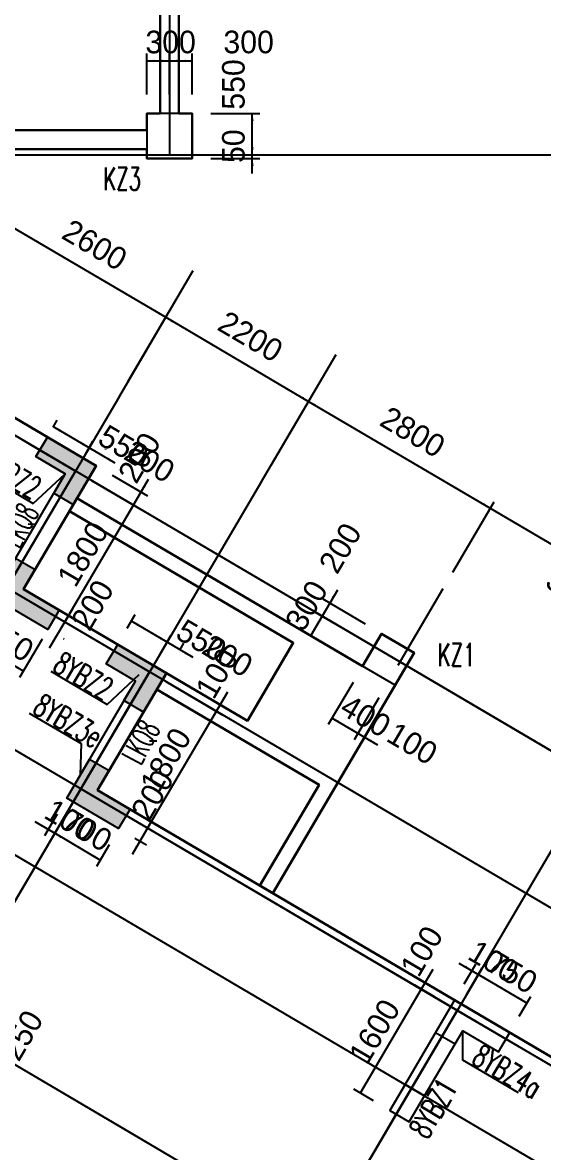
# Model space of a CAD drawing. Extents: x 387171 to 699106, y 11966 to 245688.
# Drawn here: x 624807 to 631724, y 165847 to 180842 of the extents above; entities that cross this region are included whole.
import ezdxf

# ---------------------------------------------------------------- set-up
doc = ezdxf.new("R2010")
doc.units = 0
doc.header["$LTSCALE"] = 100
doc.header["$MEASUREMENT"] = 0
for name, color, linetype in [('b边缘构件', 235, 'Continuous'), ('COLU', 7, 'Continuous'), ('DIM', 3, 'Continuous'), ('DOTE', 253, 'Continuous'), ('L-AXIS', 3, 'Continuous'), ('NUM', 7, 'Continuous'), ('Q-TEXT', 2, 'Continuous'), ('wall-主楼', 2, 'Continuous'), ('Y阴影', 254, 'Continuous'), ('小尺寸', 4, 'Continuous'), ('网格', 253, 'Continuous'), ('边缘构件标注', 1, 'Continuous')]:
    doc.layers.add(name, color=color, linetype=linetype)
doc.styles.add('hztxt', font='hztxt')
doc.styles.get("Standard").update_dxf_attribs({"font": 'standard'})
doc.dimstyles.get("Standard").update_dxf_attribs({"dimtxt": 300, "dimasz": 100, "dimexe": 100, "dimexo": 250, "dimgap": 100, "dimtad": 0, "dimtoh": 1, "dimdec": 0, "dimdsep": 46, "dimcen": 0.09, "dimclrt": 7, "dimadec": 0, "dimazin": 0, "dimtfac": 1, "dimtdec": 4, "dimtofl": 0, "dimtmove": 0, "dimatfit": 3, "dimfxl": 1, "dimtolj": 1, "dimtzin": 0, "dimarcsym": 0})

# ---------------------------------------------------------------- blocks, each defined once
blk = doc.blocks.new('*D3055')
at = {"layer": 'L-AXIS', "color": 0, "linetype": 'ByBlock', "lineweight": -2}
for p, q in [((623968, 177400), (624518, 178335)), ((624467, 178248), (626708, 176931)), ((626210, 176082), (626759, 177017))]:
    blk.add_line(p, q, dxfattribs=at)
for points in [[(624467, 178248), (624562, 178212), (624545, 178183)], [(626708, 176931), (626614, 176967), (626631, 176996)]]:
    blk.add_solid(points, dxfattribs=at)
at = {"layer": 'L-AXIS', "color": 7, "linetype": 'Continuous', "lineweight": -2, "insert": (625765, 177891), "char_height": 300, "width": 775, "attachment_point": 5, "rotation": 329.5454, "style": 'hztxt'}
blk.add_mtext('2600', dxfattribs=at)
blk = doc.blocks.new('*D1599')
at = {"layer": 'L-AXIS', "color": 0, "linetype": 'ByBlock', "lineweight": -2}
for p, q in [((628106, 174967), (628655, 175902)), ((628605, 175815), (631018, 174396)), ((630520, 173548), (631069, 174482))]:
    blk.add_line(p, q, dxfattribs=at)
for points in [[(628605, 175815), (628699, 175779), (628683, 175750)], [(631018, 174396), (630924, 174433), (630941, 174461)]]:
    blk.add_solid(points, dxfattribs=at)
at = {"layer": 'L-AXIS', "color": 7, "linetype": 'Continuous', "lineweight": -2, "insert": (629989, 175408), "char_height": 300, "width": 780, "attachment_point": 5, "rotation": 329.5454, "style": 'hztxt'}
blk.add_mtext('2800', dxfattribs=at)
blk = doc.blocks.new('*D1851')
at = {"layer": 'L-AXIS', "color": 0, "linetype": 'ByBlock', "lineweight": -2}
for p, q in [((626210, 176082), (626759, 177017)), ((626708, 176931), (628605, 175815)), ((628106, 174967), (628655, 175902))]:
    blk.add_line(p, q, dxfattribs=at)
for points in [[(626708, 176931), (626803, 176894), (626786, 176865)], [(628605, 175815), (628510, 175852), (628527, 175880)]]:
    blk.add_solid(points, dxfattribs=at)
at = {"layer": 'L-AXIS', "color": 7, "linetype": 'Continuous', "lineweight": -2, "insert": (627834, 176675), "char_height": 300, "width": 780, "attachment_point": 5, "rotation": 329.5454, "style": 'hztxt'}
blk.add_mtext('2200', dxfattribs=at)
blk = doc.blocks.new('*D2108')
at = {"layer": 'L-AXIS', "color": 0, "linetype": 'ByBlock', "lineweight": -2}
for p, q in [((630520, 173548), (631069, 174482)), ((631018, 174396), (633605, 172876)), ((633106, 172028), (633655, 172962))]:
    blk.add_line(p, q, dxfattribs=at)
for points in [[(631018, 174396), (631113, 174360), (631096, 174331)], [(633605, 172876), (633510, 172912), (633527, 172941)]]:
    blk.add_solid(points, dxfattribs=at)
at = {"layer": 'L-AXIS', "color": 7, "linetype": 'Continuous', "lineweight": -2, "insert": (632187, 173266), "char_height": 300, "width": 780, "attachment_point": 5, "rotation": 329.5454, "style": 'hztxt'}
blk.add_mtext('3000', dxfattribs=at)
blk = doc.blocks.new('*D4292')
at = {"layer": '小尺寸', "color": 0, "linetype": 'ByBlock', "lineweight": -2}
for p, q in [((630254, 168273), (630000, 167842)), ((630330, 167996), (630066, 168151)), ((630279, 167910), (630016, 168065))]:
    blk.add_line(p, q, dxfattribs=at)
for points in [[(630152, 168100), (630189, 168195), (630218, 168178)], [(630102, 168014), (630065, 167919), (630037, 167936)]]:
    blk.add_solid(points, dxfattribs=at)
at = {"layer": '小尺寸', "color": 7, "linetype": 'Continuous', "lineweight": -2, "insert": (630108, 168519), "char_height": 300, "width": 476.67, "attachment_point": 5, "rotation": 59.5454, "style": 'hztxt'}
blk.add_mtext('100', dxfattribs=at)
blk = doc.blocks.new('*D2402')
at = {"layer": '小尺寸', "color": 0, "linetype": 'ByBlock', "lineweight": -2}
for p, q in [((630102, 168014), (629291, 166635)), ((630279, 167910), (630016, 168065)), ((629468, 166531), (629205, 166686))]:
    blk.add_line(p, q, dxfattribs=at)
for points in [[(630102, 168014), (630065, 167919), (630037, 167936)], [(629291, 166635), (629327, 166729), (629356, 166713)]]:
    blk.add_solid(points, dxfattribs=at)
at = {"layer": '小尺寸', "color": 7, "linetype": 'Continuous', "lineweight": -2, "insert": (629481, 167451), "char_height": 300, "width": 685, "attachment_point": 5, "rotation": 59.5454, "style": 'hztxt'}
blk.add_mtext('1600', dxfattribs=at)
blk = doc.blocks.new('*D2636')
at = {"layer": '小尺寸', "color": 0, "linetype": 'ByBlock', "lineweight": -2}
for p, q in [((630602, 168361), (631033, 168108)), ((630672, 168085), (630825, 168346)), ((630707, 167948), (630911, 168295))]:
    blk.add_line(p, q, dxfattribs=at)
for points in [[(630775, 168260), (630680, 168296), (630697, 168325)], [(630861, 168209), (630955, 168173), (630939, 168144)]]:
    blk.add_solid(points, dxfattribs=at)
at = {"layer": '小尺寸', "color": 7, "linetype": 'Continuous', "lineweight": -2, "insert": (631062, 168381), "char_height": 300, "width": 476.67, "attachment_point": 5, "rotation": 329.5454, "style": 'hztxt'}
blk.add_mtext('100', dxfattribs=at)
blk = doc.blocks.new('*D2600')
at = {"layer": '小尺寸', "color": 0, "linetype": 'ByBlock', "lineweight": -2}
for p, q in [((630707, 167948), (630911, 168295)), ((630861, 168209), (631507, 167829)), ((631404, 167654), (631558, 167915))]:
    blk.add_line(p, q, dxfattribs=at)
for points in [[(630861, 168209), (630955, 168173), (630939, 168144)], [(631507, 167829), (631413, 167865), (631430, 167894)]]:
    blk.add_solid(points, dxfattribs=at)
at = {"layer": '小尺寸', "color": 7, "linetype": 'Continuous', "lineweight": -2, "insert": (631311, 168235), "char_height": 300, "width": 566.67, "attachment_point": 5, "rotation": 329.5454, "style": 'hztxt'}
blk.add_mtext('750', dxfattribs=at)
blk = doc.blocks.new('*D802')
at = {"layer": '小尺寸', "color": 0, "linetype": 'ByBlock', "lineweight": -2}
for p, q in [((626265, 169806), (626569, 170323)), ((626400, 170191), (626554, 170100)), ((626298, 170018), (626452, 169928))]:
    blk.add_line(p, q, dxfattribs=at)
for points in [[(626468, 170151), (626504, 170246), (626533, 170229)], [(626366, 169979), (626330, 169884), (626301, 169901)]]:
    blk.add_solid(points, dxfattribs=at)
at = {"layer": '小尺寸', "color": 7, "linetype": 'Continuous', "lineweight": -2, "insert": (626532, 170594), "char_height": 300, "width": 566.67, "attachment_point": 5, "rotation": 59.5454, "style": 'hztxt'}
blk.add_mtext('200', dxfattribs=at)
blk = doc.blocks.new('*D3525')
at = {"layer": '小尺寸', "color": 0, "linetype": 'ByBlock', "lineweight": -2}
for p, q in [((626709, 172097), (627466, 171652)), ((626468, 170151), (627380, 171703)), ((626400, 170191), (626554, 170100))]:
    blk.add_line(p, q, dxfattribs=at)
for points in [[(627380, 171703), (627344, 171608), (627315, 171625)], [(626468, 170151), (626504, 170246), (626533, 170229)]]:
    blk.add_solid(points, dxfattribs=at)
at = {"layer": '小尺寸', "color": 7, "linetype": 'Continuous', "lineweight": -2, "insert": (626708, 171053), "char_height": 300, "width": 690, "attachment_point": 5, "rotation": 59.5454, "style": 'hztxt'}
blk.add_mtext('1800', dxfattribs=at)
blk = doc.blocks.new('*D3766')
at = {"layer": '小尺寸', "color": 0, "linetype": 'ByBlock', "lineweight": -2}
for p, q in [((626709, 172097), (627466, 171652)), ((626845, 172133), (627517, 171738)), ((627279, 171530), (627532, 171961))]:
    blk.add_line(p, q, dxfattribs=at)
for points in [[(627431, 171789), (627467, 171883), (627496, 171867)], [(627380, 171703), (627344, 171608), (627315, 171625)]]:
    blk.add_solid(points, dxfattribs=at)
at = {"layer": '小尺寸', "color": 7, "linetype": 'Continuous', "lineweight": -2, "insert": (627387, 172207), "char_height": 300, "width": 476.67, "attachment_point": 5, "rotation": 59.5454, "style": 'hztxt'}
blk.add_mtext('100', dxfattribs=at)
blk = doc.blocks.new('*D3993')
at = {"layer": '小尺寸', "color": 0, "linetype": 'ByBlock', "lineweight": -2}
for p, q in [((625353, 170284), (625183, 169996)), ((625837, 169728), (625234, 170083)), ((625956, 169930), (625787, 169642))]:
    blk.add_line(p, q, dxfattribs=at)
for points in [[(625234, 170083), (625329, 170046), (625312, 170017)], [(625837, 169728), (625743, 169764), (625760, 169793)]]:
    blk.add_solid(points, dxfattribs=at)
at = {"layer": '小尺寸', "color": 7, "linetype": 'Continuous', "lineweight": -2, "insert": (625662, 170121), "char_height": 300, "width": 566.67, "attachment_point": 5, "rotation": 329.5454, "style": 'hztxt'}
blk.add_mtext('700', dxfattribs=at)
blk = doc.blocks.new('*D4215')
at = {"layer": '小尺寸', "color": 0, "linetype": 'ByBlock', "lineweight": -2}
for p, q in [((625406, 169981), (624975, 170235)), ((625266, 170335), (625097, 170047)), ((625353, 170284), (625183, 169996))]:
    blk.add_line(p, q, dxfattribs=at)
for points in [[(625148, 170133), (625053, 170170), (625070, 170198)], [(625234, 170083), (625329, 170046), (625312, 170017)]]:
    blk.add_solid(points, dxfattribs=at)
at = {"layer": '小尺寸', "color": 7, "linetype": 'Continuous', "lineweight": -2, "insert": (625435, 170254), "char_height": 300, "width": 476.67, "attachment_point": 5, "rotation": 329.5454, "style": 'hztxt'}
blk.add_mtext('100', dxfattribs=at)
blk = doc.blocks.new('*D4182')
at = {"layer": '小尺寸', "color": 0, "linetype": 'ByBlock', "lineweight": -2}
for p, q in [((627071, 172418), (626554, 172722)), ((626620, 172439), (626777, 172706)), ((626894, 172511), (626949, 172605))]:
    blk.add_line(p, q, dxfattribs=at)
for points in [[(626726, 172620), (626631, 172657), (626648, 172685)], [(626899, 172519), (626993, 172483), (626976, 172454)]]:
    blk.add_solid(points, dxfattribs=at)
at = {"layer": '小尺寸', "color": 7, "linetype": 'Continuous', "lineweight": -2, "insert": (627530, 172438), "char_height": 300, "width": 566.67, "attachment_point": 5, "rotation": 329.5454, "style": 'hztxt'}
blk.add_mtext('200', dxfattribs=at)
blk = doc.blocks.new('*D2308')
at = {"layer": '小尺寸', "color": 0, "linetype": 'ByBlock', "lineweight": -2}
for p, q in [((626196, 172804), (626303, 172985)), ((626726, 172620), (626252, 172899)), ((626620, 172439), (626777, 172706))]:
    blk.add_line(p, q, dxfattribs=at)
for points in [[(626252, 172899), (626347, 172863), (626330, 172834)], [(626726, 172620), (626631, 172657), (626648, 172685)]]:
    blk.add_solid(points, dxfattribs=at)
at = {"layer": '小尺寸', "color": 7, "linetype": 'Continuous', "lineweight": -2, "insert": (627183, 172641), "char_height": 300, "width": 566.67, "attachment_point": 5, "rotation": 329.5454, "style": 'hztxt'}
blk.add_mtext('550', dxfattribs=at)
blk = doc.blocks.new('*D2519')
at = {"layer": '小尺寸', "color": 0, "linetype": 'ByBlock', "lineweight": -2}
for p, q in [((624419, 173037), (624120, 172529)), ((624817, 172235), (624171, 172615)), ((625066, 172657), (624767, 172149))]:
    blk.add_line(p, q, dxfattribs=at)
for points in [[(624171, 172615), (624266, 172579), (624249, 172550)], [(624817, 172235), (624723, 172271), (624740, 172300)]]:
    blk.add_solid(points, dxfattribs=at)
at = {"layer": '小尺寸', "color": 7, "linetype": 'Continuous', "lineweight": -2, "insert": (624621, 172640), "char_height": 300, "width": 566.67, "attachment_point": 5, "rotation": 329.5454, "style": 'hztxt'}
blk.add_mtext('750', dxfattribs=at)
blk = doc.blocks.new('*D3264')
at = {"layer": '小尺寸', "color": 0, "linetype": 'ByBlock', "lineweight": -2}
for p, q in [((625163, 172542), (625468, 173059)), ((625459, 172832), (625452, 172836)), ((625357, 172660), (625351, 172664))]:
    blk.add_line(p, q, dxfattribs=at)
for points in [[(625366, 172887), (625402, 172981), (625431, 172964)], [(625265, 172714), (625228, 172620), (625200, 172636)]]:
    blk.add_solid(points, dxfattribs=at)
at = {"layer": '小尺寸', "color": 7, "linetype": 'Continuous', "lineweight": -2, "insert": (625736, 173112), "char_height": 300, "width": 566.67, "attachment_point": 5, "rotation": 59.5454, "style": 'hztxt'}
blk.add_mtext('200', dxfattribs=at)
blk = doc.blocks.new('*D1318')
at = {"layer": '小尺寸', "color": 0, "linetype": 'ByBlock', "lineweight": -2}
for p, q in [((625724, 174764), (626365, 174388)), ((625366, 172887), (626278, 174438)), ((625459, 172832), (625452, 172836))]:
    blk.add_line(p, q, dxfattribs=at)
for points in [[(626278, 174438), (626242, 174344), (626213, 174361)], [(625366, 172887), (625402, 172981), (625431, 172964)]]:
    blk.add_solid(points, dxfattribs=at)
at = {"layer": '小尺寸', "color": 7, "linetype": 'Continuous', "lineweight": -2, "insert": (625607, 173789), "char_height": 300, "width": 690, "attachment_point": 5, "rotation": 59.5454, "style": 'hztxt'}
blk.add_mtext('1800', dxfattribs=at)
blk = doc.blocks.new('*D1542')
at = {"layer": '小尺寸', "color": 0, "linetype": 'ByBlock', "lineweight": -2}
for p, q in [((625212, 175471), (625267, 175565)), ((625691, 175200), (625217, 175479)), ((625636, 175106), (625741, 175286))]:
    blk.add_line(p, q, dxfattribs=at)
for points in [[(625217, 175479), (625311, 175442), (625294, 175414)], [(625691, 175200), (625596, 175236), (625613, 175265)]]:
    blk.add_solid(points, dxfattribs=at)
at = {"layer": '小尺寸', "color": 7, "linetype": 'Continuous', "lineweight": -2, "insert": (626148, 175221), "char_height": 300, "width": 566.67, "attachment_point": 5, "rotation": 329.5454, "style": 'hztxt'}
blk.add_mtext('550', dxfattribs=at)
blk = doc.blocks.new('*D478')
at = {"layer": '小尺寸', "color": 0, "linetype": 'ByBlock', "lineweight": -2}
for p, q in [((624144, 167341), (624434, 167170)), ((624348, 167221), (624221, 167006)), ((624017, 167125), (624307, 166955))]:
    blk.add_line(p, q, dxfattribs=at)
for points in [[(624348, 167221), (624312, 167126), (624283, 167143)], [(624221, 167006), (624257, 167100), (624286, 167083)]]:
    blk.add_solid(points, dxfattribs=at)
at = {"layer": '小尺寸', "color": 7, "linetype": 'Continuous', "lineweight": -2, "insert": (624798, 167401), "char_height": 300, "width": 566.67, "attachment_point": 5, "rotation": 59.5454, "style": 'hztxt'}
blk.add_mtext('250', dxfattribs=at)
blk = doc.blocks.new('*D2656')
at = {"layer": '小尺寸', "color": 0, "linetype": 'ByBlock', "lineweight": -2}
for p, q in [((625724, 174764), (626365, 174388)), ((625998, 174835), (626466, 174560)), ((626177, 174266), (626481, 174783))]:
    blk.add_line(p, q, dxfattribs=at)
for points in [[(626380, 174611), (626416, 174705), (626445, 174688)], [(626278, 174438), (626242, 174344), (626213, 174361)]]:
    blk.add_solid(points, dxfattribs=at)
at = {"layer": '小尺寸', "color": 7, "linetype": 'Continuous', "lineweight": -2, "insert": (626359, 175068), "char_height": 300, "width": 566.67, "attachment_point": 5, "rotation": 59.5454, "style": 'hztxt'}
blk.add_mtext('200', dxfattribs=at)
blk = doc.blocks.new('*D2888')
at = {"layer": '小尺寸', "color": 0, "linetype": 'ByBlock', "lineweight": -2}
for p, q in [((626036, 174997), (625518, 175301)), ((625636, 175106), (625741, 175286)), ((625909, 175177), (625914, 175185))]:
    blk.add_line(p, q, dxfattribs=at)
for points in [[(625691, 175200), (625596, 175236), (625613, 175265)], [(625863, 175099), (625958, 175062), (625941, 175034)]]:
    blk.add_solid(points, dxfattribs=at)
at = {"layer": '小尺寸', "color": 7, "linetype": 'Continuous', "lineweight": -2, "insert": (626494, 175017), "char_height": 300, "width": 566.67, "attachment_point": 5, "rotation": 329.5454, "style": 'hztxt'}
blk.add_mtext('200', dxfattribs=at)
blk = doc.blocks.new('*D4009')
at = {"layer": 'DIM', "color": 0, "linetype": 'ByBlock', "lineweight": -2}
for p, q in [((628987, 173309), (628683, 172792)), ((629360, 172858), (628800, 173188)), ((629259, 172686), (628698, 173015))]:
    blk.add_line(p, q, dxfattribs=at)
for points in [[(628886, 173137), (628922, 173232), (628951, 173215)], [(628785, 172965), (628748, 172870), (628720, 172887)]]:
    blk.add_solid(points, dxfattribs=at)
at = {"layer": 'DIM', "color": 7, "linetype": 'Continuous', "lineweight": -2, "insert": (629026, 173868), "char_height": 300, "width": 566.67, "attachment_point": 5, "rotation": 59.5454, "style": 'hztxt'}
blk.add_mtext('200', dxfattribs=at)
blk = doc.blocks.new('*D3990')
at = {"layer": 'DIM', "color": 0, "linetype": 'ByBlock', "lineweight": -2}
for p, q in [((628785, 172965), (628633, 172706)), ((629259, 172686), (628698, 173015)), ((629107, 172427), (628546, 172757))]:
    blk.add_line(p, q, dxfattribs=at)
for points in [[(628785, 172965), (628748, 172870), (628720, 172887)], [(628633, 172706), (628669, 172801), (628698, 172784)]]:
    blk.add_solid(points, dxfattribs=at)
at = {"layer": 'DIM', "color": 7, "linetype": 'Continuous', "lineweight": -2, "insert": (628577, 173105), "char_height": 300, "width": 566.67, "attachment_point": 5, "rotation": 59.5454, "style": 'hztxt'}
blk.add_mtext('300', dxfattribs=at)
blk = doc.blocks.new('*D4186')
at = {"layer": 'DIM', "color": 0, "linetype": 'ByBlock', "lineweight": -2}
for p, q in [((629196, 172085), (628866, 171525)), ((629540, 171882), (629211, 171322)), ((628917, 171611), (629262, 171408))]:
    blk.add_line(p, q, dxfattribs=at)
for points in [[(628917, 171611), (629011, 171575), (628995, 171546)], [(629262, 171408), (629167, 171445), (629184, 171473)]]:
    blk.add_solid(points, dxfattribs=at)
at = {"layer": 'DIM', "color": 7, "linetype": 'Continuous', "lineweight": -2, "insert": (629363, 171639), "char_height": 300, "width": 576.67, "attachment_point": 5, "rotation": 329.5454, "style": 'hztxt'}
blk.add_mtext('400', dxfattribs=at)
blk = doc.blocks.new('*D57')
at = {"layer": 'DIM', "color": 0, "linetype": 'ByBlock', "lineweight": -2}
for p, q in [((629540, 171882), (629211, 171322)), ((629627, 171832), (629297, 171271)), ((629089, 171510), (629520, 171256))]:
    blk.add_line(p, q, dxfattribs=at)
for points in [[(629262, 171408), (629167, 171445), (629184, 171473)], [(629348, 171358), (629442, 171321), (629426, 171292)]]:
    blk.add_solid(points, dxfattribs=at)
at = {"layer": 'DIM', "color": 7, "linetype": 'Continuous', "lineweight": -2, "insert": (629983, 171274), "char_height": 300, "width": 476.67, "attachment_point": 5, "rotation": 329.5454, "style": 'hztxt'}
blk.add_mtext('100', dxfattribs=at)
blk = doc.blocks.new('*D3214')
at = {"layer": 'DIM', "color": 0, "linetype": 'ByBlock', "lineweight": -2}
for p, q in [((627858, 178838), (627858, 179288)), ((627308, 179088), (627958, 179088)), ((627308, 179038), (627958, 179038))]:
    blk.add_line(p, q, dxfattribs=at)
for points in [[(627858, 179088), (627841, 179188), (627875, 179188)], [(627858, 179038), (627875, 178938), (627841, 178938)]]:
    blk.add_solid(points, dxfattribs=at)
at = {"layer": 'DIM', "color": 7, "linetype": 'Continuous', "lineweight": -2, "insert": (627608, 179202), "char_height": 300, "width": 353.33, "attachment_point": 5, "rotation": 90, "style": 'hztxt'}
blk.add_mtext('50', dxfattribs=at)
blk = doc.blocks.new('*D3687')
at = {"layer": 'DIM', "color": 0, "linetype": 'ByBlock', "lineweight": -2}
for p, q in [((627308, 179638), (627958, 179638)), ((627858, 179088), (627858, 179638)), ((627308, 179088), (627958, 179088))]:
    blk.add_line(p, q, dxfattribs=at)
for points in [[(627858, 179638), (627875, 179538), (627841, 179538)], [(627858, 179088), (627841, 179188), (627875, 179188)]]:
    blk.add_solid(points, dxfattribs=at)
at = {"layer": 'DIM', "color": 7, "linetype": 'Continuous', "lineweight": -2, "insert": (627608, 180021), "char_height": 300, "width": 566.67, "attachment_point": 5, "rotation": 90, "style": 'hztxt'}
blk.add_mtext('550', dxfattribs=at)
blk = doc.blocks.new('*D3485')
at = {"layer": 'DIM', "color": 0, "linetype": 'ByBlock', "lineweight": -2}
for p, q in [((626458, 179888), (626458, 180433)), ((626758, 179888), (626758, 180433)), ((626458, 180333), (626758, 180333))]:
    blk.add_line(p, q, dxfattribs=at)
for points in [[(626458, 180333), (626558, 180350), (626558, 180317)], [(626758, 180333), (626658, 180317), (626658, 180350)]]:
    blk.add_solid(points, dxfattribs=at)
at = {"layer": 'DIM', "color": 7, "linetype": 'Continuous', "lineweight": -2, "insert": (626773, 180583), "char_height": 300, "width": 566.67, "attachment_point": 5, "style": 'hztxt'}
blk.add_mtext('300', dxfattribs=at)
blk = doc.blocks.new('*D3728')
at = {"layer": 'DIM', "color": 0, "linetype": 'ByBlock', "lineweight": -2}
for p, q in [((626758, 179888), (626758, 180433)), ((627058, 179888), (627058, 180433)), ((626758, 180333), (627058, 180333))]:
    blk.add_line(p, q, dxfattribs=at)
for points in [[(626758, 180333), (626858, 180350), (626858, 180317)], [(627058, 180333), (626958, 180317), (626958, 180350)]]:
    blk.add_solid(points, dxfattribs=at)
at = {"layer": 'DIM', "color": 7, "linetype": 'Continuous', "lineweight": -2, "insert": (627809, 180583), "char_height": 300, "width": 566.67, "attachment_point": 5, "style": 'hztxt'}
blk.add_mtext('300', dxfattribs=at)

msp = doc.modelspace()

# ---------------------------------------------------------------- hatches: boundary and pattern name
at = {"layer": 'Y阴影'}
for points in [[(625136.2, 175341.9), (624984.2, 175083.3), (625372.1, 174855.2), (625220, 174596.6), (625478.6, 174444.5), (625782.7, 174961.8)], [(625293.8, 173045.1), (625141.8, 172786.5), (624409.1, 173217.4), (624713.2, 173734.6), (624971.8, 173582.5), (624819.7, 173323.9)], [(626716.2, 172208.8), (626412.1, 171691.6), (626153.5, 171843.7), (626305.5, 172102.3), (625917.6, 172330.4), (626069.7, 172589)], [(626234.9, 170403.7), (626082.8, 170145.1), (625393.2, 170550.6), (625697.3, 171067.8), (625955.9, 170915.8), (625803.8, 170657.2)]]:
    msp.add_hatch(color=256, dxfattribs=at).paths.add_polyline_path(points, flags=0)
h = msp.add_hatch(dxfattribs=at)
h.set_pattern_fill('ANSI31', color=256, scale=25, angle=-30.45463, style=0)
h.set_pattern_definition([])
h.paths.add_polyline_path([(630545, 167869.5), (630291.6, 167438.4), (630550.2, 167286.4), (630651.6, 167458.8), (631125.7, 167180), (631277.7, 167438.6)], flags=0)
h = msp.add_hatch(dxfattribs=at)
h.set_pattern_fill('ANSI31', color=256, scale=25, angle=-30.45463, style=0)
h.set_pattern_definition([])
h.paths.add_polyline_path([(629886.1, 166748.8), (629683.4, 166404), (629942, 166252), (630144.7, 166596.8)], flags=0)

# ---------------------------------------------------------------- linework, layer by layer
at = {"color": 3, "lineweight": 30}
for points in [[(626633.1, 184387.9), (626633.1, 179637.9), (626458.1, 179637.9), (626458.1, 179412.9), (620208.1, 179412.9), (620208.1, 177162.9), (620333.1, 177162.9), (620332.9, 175952.3), (620583.1, 175815), (620583.1, 177162.9), (620708.1, 177162.9), (620708.1, 179162.9), (626458.1, 179162.9), (626458.1, 179037.9), (627058.1, 179037.9), (627058.1, 179637.9), (626883.1, 179637.9), (626883.1, 184387.9)], [(625529.3, 174530.8), (629322.3, 172300.6), (629575.7, 172731.6), (630006.7, 172478.2), (628131.3, 169288.7), (627958.9, 169390), (628744.6, 170726.2), (626589.5, 171993.3), (626716.2, 172208.8), (627793.7, 171575.3), (628402, 172609.7), (625428, 174358.3), (625529.3, 174530.8)]]:
    msp.add_lwpolyline(points, dxfattribs=at)
at = {"color": 6, "lineweight": 30}
msp.add_lwpolyline([(611161.6, 168246), (624436.4, 160440.7), (623524.5, 158888.8), (626802, 156961.7), (628930.7, 160582.3), (629706.6, 160126.1), (633303.1, 166247.8), (625803.9, 170657.2), (626716.2, 172208.8), (624819.7, 173323.9), (625782.8, 174961.8), (623196.7, 176482.4), (622233.6, 174844.5), (620337.2, 175959.6), (619424.8, 174407.9), (609339.1, 180338.1)], dxfattribs=at)
at = {"layer": 'b边缘构件'}
for points in [[(625136.2, 175341.9), (624984.2, 175083.3), (625372.1, 174855.2), (625220, 174596.6), (625478.6, 174444.5), (625782.7, 174961.8), (625136.2, 175341.9)], [(625293.8, 173045.1), (625141.8, 172786.5), (624409.1, 173217.4), (624713.2, 173734.6), (624971.8, 173582.5), (624819.7, 173323.9), (625293.8, 173045.1)], [(626716.2, 172208.8), (626412.1, 171691.6), (626153.5, 171843.7), (626305.5, 172102.3), (625917.6, 172330.4), (626069.7, 172589), (626716.2, 172208.8)], [(626234.9, 170403.7), (626082.8, 170145.1), (625393.2, 170550.6), (625697.3, 171067.8), (625955.9, 170915.8), (625803.8, 170657.2), (626234.9, 170403.7)], [(630545, 167869.5), (630291.6, 167438.4), (630550.2, 167286.4), (630651.6, 167458.8), (631125.7, 167180), (631277.7, 167438.6), (630545, 167869.5)], [(629886.1, 166748.8), (629683.4, 166404), (629942, 166252), (630144.7, 166596.8), (629886.1, 166748.8)]]:
    msp.add_lwpolyline(points, dxfattribs=at)
at = {"layer": 'COLU'}
for points in [[(626458.1, 179037.9), (627058.1, 179037.9), (627058.1, 179637.9), (626458.1, 179637.9)], [(629575.7, 172731.6), (630006.7, 172478.2), (629753.3, 172047.2), (629322.3, 172300.6)]]:
    msp.add_lwpolyline(points, close=True, dxfattribs=at)
at = {"layer": 'DOTE'}
for p, q in [((626758.1, 216330.8), (626758.1, 179087.9)), ((591333.7, 194985.1), (636237, 168582.9)), ((589509, 191881.8), (639200.8, 162664)), ((596515.9, 183585.7), (636394.7, 160137.8)), ((620208.1, 179087.9), (664518.6, 179087.9)), ((623267.7, 176208.6), (640044, 166344.4)), ((620458.9, 175772), (639131.7, 164792.8)), ((626083, 175866.9), (623076.1, 170753)), ((627979.4, 174751.9), (623756.1, 167569)), ((629793.8, 172313.4), (630393.1, 173332.7)), ((618938.3, 173185.9), (637611.1, 162206.7)), ((632979.2, 171812.1), (627995.6, 163336.2))]:
    msp.add_line(p, q, dxfattribs=at)
at = {"layer": 'L-AXIS'}
for p, q in [((626083, 175866.9), (627073.6, 177551.7)), ((627979.4, 174751.9), (628970.1, 176436.7))]:
    msp.add_line(p, q, dxfattribs=at)
at = {"layer": 'wall-主楼'}
for points in [[(625782.7, 174961.8), (624819.7, 173323.9), (625293.8, 173045.1), (625141.8, 172786.5), (624409.1, 173217.4), (625372.1, 174855.2), (624984.2, 175083.3), (625136.2, 175341.9)], [(626305.5, 172102.3), (625917.6, 172330.4), (626069.7, 172589), (626716.2, 172208.8), (625803.9, 170657.2), (626234.9, 170403.7), (626082.8, 170145.1), (625393.2, 170550.6)], [(631277.7, 167438.6), (630545, 167869.5), (629683.4, 166404), (629942, 166252), (630651.6, 167458.8), (631125.7, 167180)]]:
    msp.add_lwpolyline(points, close=True, dxfattribs=at)
at = {"layer": '网格'}
for p, q in [((623741.8, 175929.8), (625034.9, 175169.5)), ((625034.9, 175169.5), (625509, 174890.7)), ((624850.1, 173770.1), (625509, 174890.7)), ((624596.6, 173339.1), (624850.1, 173770.1)), ((624596.6, 173339.1), (625243.2, 172958.9)), ((625243.2, 172958.9), (626019, 172502.8)), ((626019, 172502.8), (626493.1, 172224)), ((626189, 171706.8), (626493.1, 172224)), ((625580.8, 170672.3), (626189, 171706.8)), ((623076.1, 170753), (624972.5, 169637.9)), ((624972.5, 169637.9), (625580.8, 170672.3)), ((625580.8, 170672.3), (626184.2, 170317.5)), ((626184.2, 170317.5), (627994.3, 169253.3)), ((624085.5, 168129.3), (624972.5, 169637.9)), ((627994.3, 169253.3), (630580.5, 167732.6)), ((629769.6, 166353.3), (630580.5, 167732.6)), ((630580.5, 167732.6), (631227.1, 167352.4)), ((623756.1, 167569), (626169.6, 166149.9)), ((631227.1, 167352.4), (632520.1, 166592.1)), ((629060, 165146.5), (629769.6, 166353.3)), ((626169.6, 166149.9), (627462.8, 165389.5))]:
    msp.add_line(p, q, dxfattribs=at)
at = {"layer": '边缘构件标注', "color": 200}
for p, q in [((624243.9, 174873.5), (624945.7, 174460.9)), ((624945.7, 174460.9), (625372.1, 174855.2)), ((625182.3, 172233.7), (625929.8, 171794.1)), ((625929.8, 171794.1), (626356.2, 172188.5)), ((624894.7, 171678.3), (625583.7, 171273.1)), ((625583.7, 171273.1), (625570.6, 170852.3)), ((630655.1, 167070.2), (630651.6, 167458.8)), ((631391.5, 166637.1), (630655.1, 167070.2))]:
    msp.add_line(p, q, dxfattribs=at)

# ---------------------------------------------------------------- texts
at = {"layer": 'NUM', "color": 200, "width": 0.7}
for s, p in [('KZ3', (625877.9, 178618)), ('KZ1', (630321.2, 172302))]:
    msp.add_text(s, height=300, dxfattribs=at).set_placement(p)
at = {"layer": 'Q-TEXT', "color": 3, "width": 0.6}
for p in [(624767.8, 173851.9), (626378, 170974.8)]:
    msp.add_text('LKQ8', height=300, rotation=61.98936, dxfattribs=at).set_placement(p)
at = {"layer": '边缘构件标注', "color": 200, "width": 0.7}
for s, rotation, p in [('8YBZ2', 329.54537, (624234.1, 174915.2)), ('8YBZ2', 329.54537, (625188.3, 172248.8)), ('8YBZ3e', 329.54537, (624922.9, 171690.1)), ('8YBZ4a', 329.54537, (630751.9, 167037)), ('8YBZ1', 59.54537, (630183.1, 166006.3))]:
    msp.add_text(s, height=300, rotation=rotation, dxfattribs=at).set_placement(p)

# ---------------------------------------------------------------- dimensions: what is measured, and where the dimension line sits
at = {"layer": 'DIM', "color": 200}
for base, p1, p2, picture, middle in [((626758.1, 180333.3), (626458.1, 179637.9), (626758.1, 179637.9), '*D3485', (626240, 180583.3)), ((627058.1, 180333.3), (626758.1, 179637.9), (627058.1, 179637.9), '*D3728', (627276.1, 180583.3))]:
    dim = msp.add_linear_dim(base=base, p1=p1, p2=p2, dimstyle='Standard', dxfattribs=at)
    dim.commit()
    dim.dimension.update_dxf_attribs({"geometry": picture, "text_midpoint": middle})
for p1, p2, picture, middle in [((627058.1, 179087.9), (627058.1, 179637.9), '*D3687', (627608.1, 179362.9)), ((627058.1, 179037.9), (627058.1, 179087.9), '*D3214', (627608.1, 178900.6)), ((629575.7, 172731.6), (629474.3, 172559.2), '*D4009', (628781.1, 173451.8)), ((629474.3, 172559.2), (629322.3, 172300.6), '*D3990', (628306.6, 172644.8)), ((629322.3, 172300.6), (629667.1, 172097.8), '*D4186', (628855.5, 171937)), ((629667.1, 172097.8), (629753.3, 172047.2), '*D57', (629648.6, 171470.7))]:
    dim = msp.add_aligned_dim(p1=p1, p2=p2, distance=-800, dimstyle='Standard', dxfattribs=at)
    dim.commit()
    dim.dimension.update_dxf_attribs({"geometry": picture, "text_midpoint": middle})
at = {"layer": 'L-AXIS'}
for base, p1, p2, picture, middle in [((626708.3, 176930.5), (623841.7, 177184.8), (626083, 175866.9), '*D3055', (625765.1, 177891.1)), ((628604.8, 175815.4), (626083, 175866.9), (627979.4, 174751.9), '*D1851', (627833.9, 176674.7)), ((631018.5, 174396.2), (627979.4, 174751.9), (630393.1, 173332.7), '*D1599', (629989, 175407.5)), ((633604.6, 172875.7), (630393.1, 173332.7), (632979.2, 171812.1), '*D2108', (632187.5, 173266))]:
    dim = msp.add_linear_dim(base=base, p1=p1, p2=p2, angle=329.54537, dimstyle='Standard', dxfattribs=at)
    dim.commit()
    dim.dimension.update_dxf_attribs({"geometry": picture, "text_midpoint": middle})
at = {"layer": '小尺寸'}
for base, p1, p2, angle, picture, middle in [((625216.7, 175478.7), (625509, 174890.7), (625085.5, 175255.7), 149.54537, '*D1542', (625580.4, 175554.9)), ((626379.9, 174610.7), (625509, 174890.7), (625782.7, 174961.8), 59.54537, '*D2656', (626113.7, 174651.2)), ((625690.8, 175200), (625782.7, 174961.8), (625509, 174890.7), 149.54537, '*D2888', (626077.8, 175262.4)), ((626278.5, 174438.3), (625243.2, 172958.9), (625509, 174890.7), 59.54537, '*D1318', (625606.8, 173789.2)), ((625366.2, 172886.6), (625141.8, 172786.5), (625243.2, 172958.9), 59.54537, '*D3264', (625490.9, 172695)), ((624170.9, 172615), (625192.5, 172872.7), (624545.9, 173252.9), 149.54537, '*D2519', (624620.8, 172640.4)), ((626252, 172899), (626493.1, 172224), (626069.7, 172589), 149.54537, '*D2308', (626615.8, 172975.2)), ((626726.1, 172620.3), (626766.9, 172295), (626493.1, 172224), 149.54537, '*D4182', (627113.1, 172682.7)), ((627430.6, 171788.8), (626493.1, 172224), (626630, 172259.5), 59.54537, '*D3766', (627189.7, 171872.4)), ((627379.9, 171702.6), (626184.2, 170317.5), (626493.1, 172224), 59.54537, '*D3525', (626708.2, 171053.5)), ((626467.6, 170150.9), (626082.8, 170145.1), (626184.2, 170317.5), 59.54537, '*D802', (626286.7, 170177.2)), ((625147.8, 170133.2), (625479.4, 170499.9), (625393.2, 170550.6), 149.54537, '*D4215', (625100.4, 170451.1)), ((625234, 170082.5), (626082.8, 170145.1), (625479.4, 170499.9), 149.54537, '*D3993', (625662.4, 170120.6)), ((630101.8, 168014.1), (630545, 167869.5), (630494.3, 167783.3), 59.54537, '*D4292', (629911.6, 168183.9)), ((630860.8, 168209.2), (630545, 167869.5), (630580.5, 167732.6), 149.54537, '*D2636', (630727.2, 168577.7)), ((631507.3, 167829), (630580.5, 167732.6), (631277.7, 167438.6), 149.54537, '*D2600', (631310.7, 168234.6)), ((629290.8, 166634.8), (630494.3, 167783.3), (629683.4, 166404), 59.54537, '*D2402', (629480.8, 167451.2)), ((624221.1, 167005.6), (623928.5, 167467.7), (623801.8, 167252.1), 59.54537, '*D478', (624540.3, 166962.9))]:
    dim = msp.add_linear_dim(base=base, p1=p1, p2=p2, angle=angle, dimstyle='Standard', dxfattribs=at)
    dim.commit()
    dim.dimension.update_dxf_attribs({"geometry": picture, "text_midpoint": middle})

doc.saveas('drawing.dxf')
